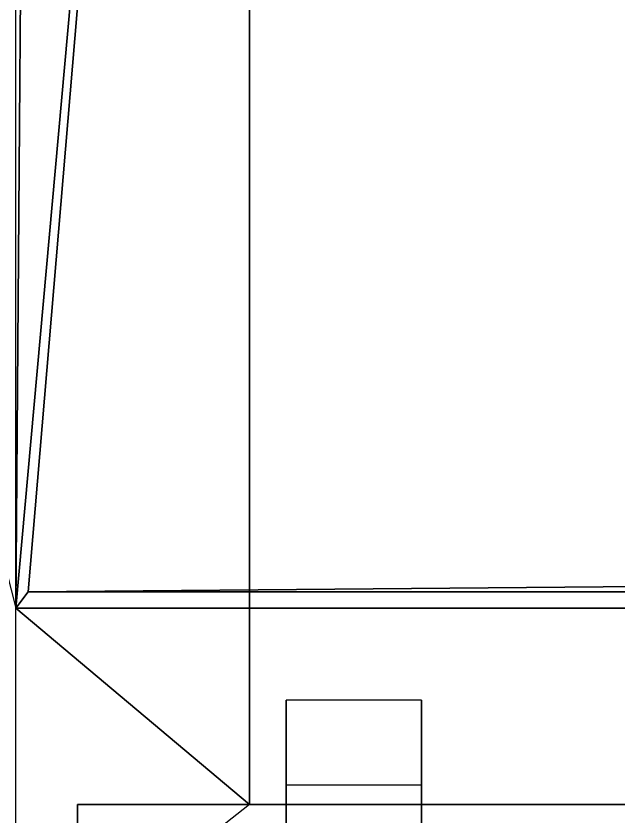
# Model space of a CAD drawing. Header units: millimetres. Extents: x -1.27 to 1.27, y -3.16 to 6.57.
# Drawn here: x -0.86 to -0.37, y -2.269 to -1.618 of the extents above; entities that cross this region are included whole.
import ezdxf

# ---------------------------------------------------------------- set-up
doc = ezdxf.new("R2010")
doc.units = ezdxf.units.MM
for name, color, linetype in [('berge_base', 4, 'Continuous'), ('dozer_blade', 1, 'Continuous'), ('fenders', 6, 'Continuous')]:
    doc.layers.add(name, color=color, linetype=linetype)

msp = doc.modelspace()

# ---------------------------------------------------------------- linework, layer by layer
for points in [[(-0.67, 1.83, 0.38), (-0.67, -2.26, 0.38), (-0.86, -2.1, 1.17), (-0.82633, 2.37, 1.03)], [(-0.82633, 2.37, 1.03), (-0.86, -2.1, 1.17), (-0.86, -2.1, 1.17), (-0.86, 2.1263, 1.17)], [(0.67, 1.83, 0.38), (0.67, -2.26, 0.38), (-0.67, -2.26, 0.38), (-0.67, 1.83, 0.38)], [(-0.71877, -0.53, 1.81755), (-0.71877, -0.53, 1.81755), (-1.26, -0.53, 1.17), (-0.86, -2.1, 1.17)], [(-0.71877, -0.53, 1.81755), (-0.71877, -0.53, 1.81755), (-0.86, -2.1, 1.17), (-0.85, -2.08685, 1.23492)], [(-0.71877, -0.53, 1.81755), (-0.85, -2.08685, 1.23492), (-0.07, -2.08, 1.23748), (-0.19, -1.6, 1.41712)], [(-0.07, -2.08, 1.23748), (-0.85, -2.08685, 1.23492), (0.85, -2.08685, 1.23492), (0.42, -2.08, 1.23748)], [(-0.85, -2.08685, 1.23492), (-0.86, -2.1, 1.17), (0.86, -2.1, 1.17), (0.85, -2.08685, 1.23492)], [(-0.86, -2.1, 1.17), (-0.67, -2.26, 0.38), (0.67, -2.26, 0.38), (0.86, -2.1, 1.17)]]:
    msp.add_3dface(points)
at = {"layer": 'berge_base'}
for points in [[(-0.64, -2.2438, 0.46), (-0.64, -2.49, 0.46), (-0.64, -2.29, 0.8), (-0.64, -2.17494, 0.8)], [(-0.64, -2.17494, 0.8), (-0.64, -2.29, 0.8), (-0.53, -2.29, 0.8), (-0.53, -2.17494, 0.8)], [(-0.53, -2.29, 0.8), (-0.53, -2.49, 0.46), (-0.53, -2.2438, 0.46), (-0.53, -2.17494, 0.8)], [(-0.53, -2.2438, 0.46), (-0.53, -2.49, 0.46), (-0.64, -2.49, 0.46), (-0.64, -2.2438, 0.46)]]:
    msp.add_3dface(points, dxfattribs=at)
at = {"layer": 'dozer_blade'}
for points in [[(-0.81, -2.32, 0.47), (-0.81, -2.47, 0.47), (-0.81, -2.63, 0.61), (-0.81, -2.26, 0.53)], [(-0.64, -2.26, 0.53), (-0.64, -2.32, 0.47), (-0.81, -2.32, 0.47), (-0.81, -2.26, 0.53)], [(-0.81, -2.26, 0.53), (-0.81, -2.63, 0.61), (-0.81, -2.63, 0.61), (-0.81, -2.26, 0.77)], [(-0.64, -2.26, 0.77), (-0.64, -2.26, 0.53), (-0.81, -2.26, 0.53), (-0.81, -2.26, 0.77)], [(-0.81, -2.63, 0.61), (-0.81, -2.7, 0.61), (-0.81, -2.7, 0.77), (-0.81, -2.26, 0.77)], [(-0.81, -2.26, 0.77), (-0.81, -2.7, 0.77), (-0.64, -2.7, 0.77), (-0.64, -2.26, 0.77)], [(-0.64, -2.63, 0.61), (-0.64, -2.47, 0.47), (-0.64, -2.32, 0.47), (-0.64, -2.26, 0.53)], [(-0.64, -2.63, 0.61), (-0.64, -2.63, 0.61), (-0.64, -2.26, 0.53), (-0.64, -2.26, 0.77)], [(-0.64, -2.7, 0.77), (-0.64, -2.7, 0.61), (-0.64, -2.63, 0.61), (-0.64, -2.26, 0.77)]]:
    msp.add_3dface(points, dxfattribs=at)
at = {"layer": 'fenders'}
msp.add_3dface([(-0.67, -2.26, 0.38), (-0.67, -2.26, 0.38), (-0.86, -2.41, 1.17), (-0.86, -2.1, 1.17)], dxfattribs=at)

doc.saveas('drawing.dxf')
